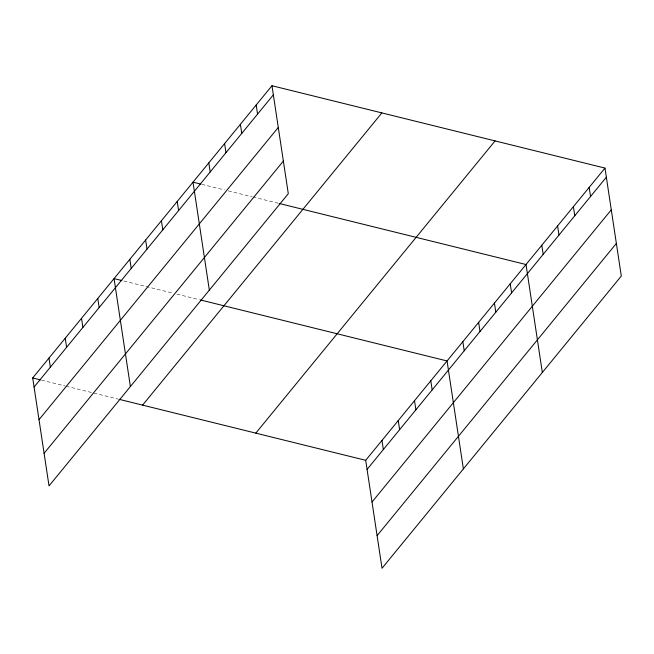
<?xml version="1.0" encoding="UTF-8"?>
<svg xmlns="http://www.w3.org/2000/svg" width="654" height="654" viewBox="0 0 654 654"><rect width="100%" height="100%" fill="white"/><g stroke="black" fill="none" stroke-linecap="round" stroke-linejoin="round"><path stroke-width="0.49" stroke-dasharray="3.27 2.45" d="M201.841 184.346L224.412 189.93M228.336 190.903L251.88 196.723M252.861 196.968L278.375 203.28M123.868 281.024L172.926 293.156M176.85 294.128L199.413 299.704M41.529 380.137L65.081 385.958M66.062 386.203L118.063 399.063"/><path stroke-width="0.98" d="M271.974 85.731L288.3 193.69L49.025 485.914L32.7 377.947L271.974 85.731L604.975 168.086L621.3 276.053L382.026 568.269L365.7 460.31L604.975 168.086M34.073 387.054L273.347 94.838M39.011 419.68L278.277 127.456M44.096 453.287L283.362 161.072M142.588 405.128L381.862 112.913M255.812 433.128L495.078 140.912M367.082 469.409L606.348 177.193M372.012 502.035L611.286 209.82M377.096 535.642L616.362 243.427M200.86 184.109L193.012 182.164L209.337 290.123M279.356 203.517L526.012 264.518L542.338 372.486M121.897 280.533L114.049 278.596L130.383 386.555M200.394 299.949L447.05 360.951L463.384 468.91M32.7 377.947L40.548 379.892M119.044 399.3L365.7 460.31M589.18 187.371L590.554 196.478M573.386 206.664L574.768 215.763M557.6 225.949L558.974 235.056M541.806 245.234L543.18 254.341M510.218 283.803L511.6 292.91M494.432 303.096L495.806 312.195M478.638 322.381L480.011 331.488M462.844 341.666L464.226 350.773M430.782 380.824L432.163 389.931M414.513 400.689L415.887 409.796M398.245 420.563L399.619 429.67M381.969 440.436L383.35 449.543M256.18 105.016L257.553 114.123M240.386 124.309L241.767 133.408M224.592 143.594L225.973 152.701M208.806 162.879L210.179 171.986M177.218 201.448L178.599 210.555M161.424 220.733L162.805 229.84M145.638 240.026L147.011 249.125M129.844 259.311L131.217 268.418M97.781 298.469L99.155 307.568M81.513 318.334L82.886 327.441M65.245 338.208L66.618 347.315M48.968 358.081L50.35 367.18"/></g></svg>
